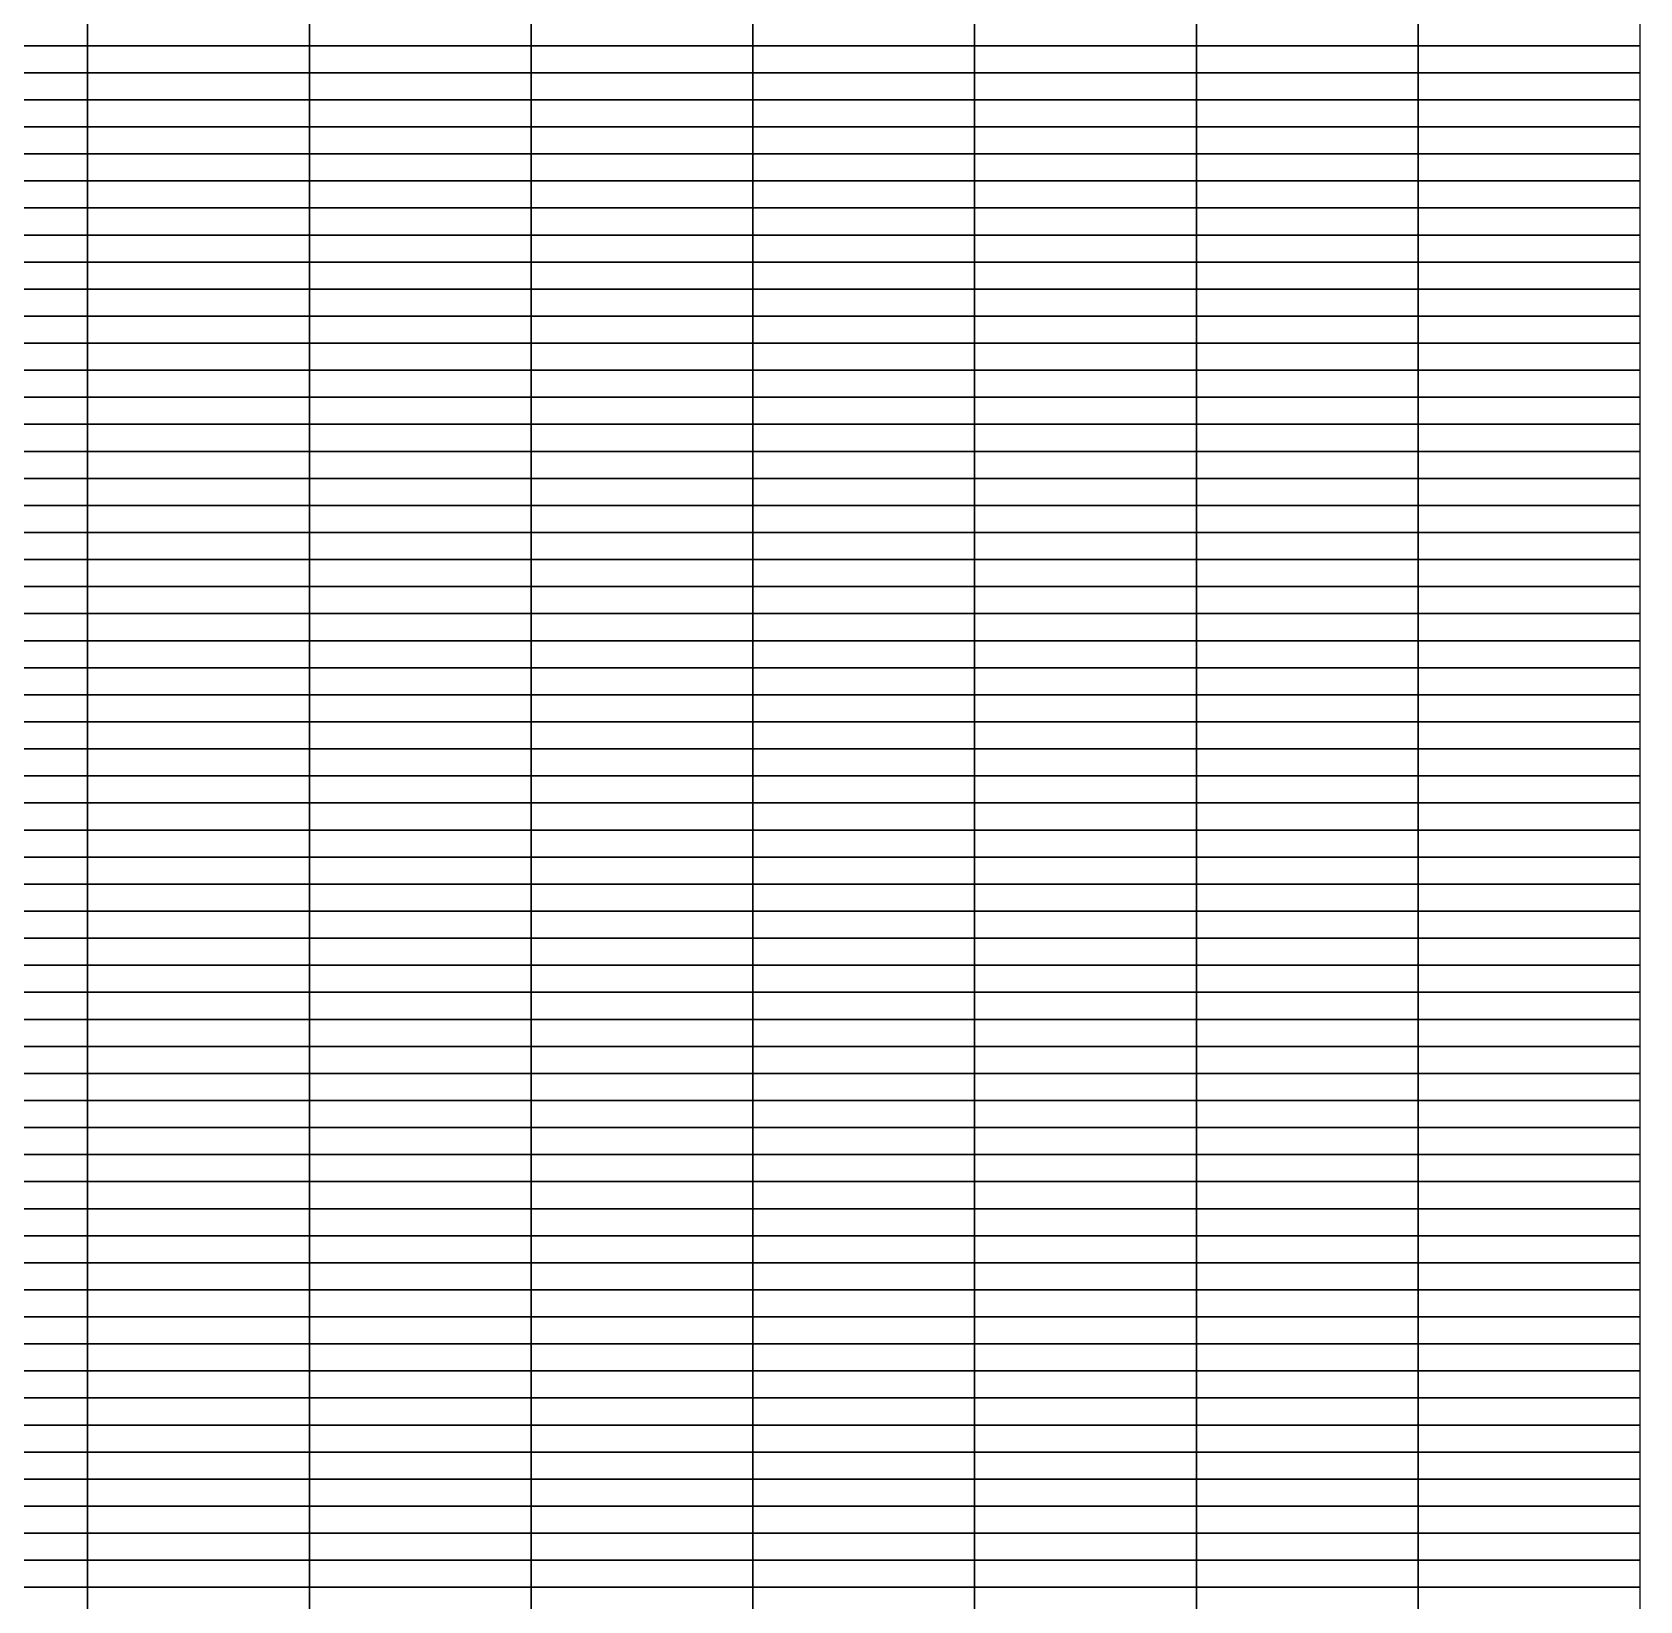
# Model space of a CAD drawing. Header units: metres. Extents: x 0 to 1189, y 5 to 4665.
# Drawn here: x 891.8 to 1189, y 2332.5 to 2622.5 of the extents above; entities that cross this region are included whole.
import ezdxf

# ---------------------------------------------------------------- set-up
doc = ezdxf.new("R2010")
doc.units = ezdxf.units.M

msp = doc.modelspace()

# ---------------------------------------------------------------- linework, layer by layer
for points in [[(902, 2620, 181.21), (861, 2620, 181.02), (861, 2625, 186.14), (902, 2625, 186.59)], [(943, 2620, 181.87), (902, 2620, 181.21), (902, 2625, 186.59), (943, 2625, 186.7)], [(984, 2620, 183.39), (943, 2620, 181.87), (943, 2625, 186.7), (984, 2625, 186.8)], [(1025, 2620, 185.96), (984, 2620, 183.39), (984, 2625, 186.8), (1025, 2625, 186.87)], [(1066, 2620, 186.86), (1025, 2620, 185.96), (1025, 2625, 186.87), (1066, 2625, 186.91)], [(1107, 2620, 186.94), (1066, 2620, 186.86), (1066, 2625, 186.91), (1107, 2625, 186.93)], [(1148, 2620, 186.96), (1107, 2620, 186.94), (1107, 2625, 186.93), (1148, 2625, 186.95)], [(1189, 2620, 186.97), (1148, 2620, 186.96), (1148, 2625, 186.95), (1189, 2625, 186.95)], [(902, 2615, 181.21), (861, 2615, 181.02), (861, 2620, 181.02), (902, 2620, 181.21)], [(943, 2615, 181.87), (902, 2615, 181.21), (902, 2620, 181.21), (943, 2620, 181.87)], [(984, 2615, 183.39), (943, 2615, 181.87), (943, 2620, 181.87), (984, 2620, 183.39)], [(1025, 2615, 185.96), (984, 2615, 183.39), (984, 2620, 183.39), (1025, 2620, 185.96)], [(1066, 2615, 186.86), (1025, 2615, 185.96), (1025, 2620, 185.96), (1066, 2620, 186.86)], [(1107, 2615, 186.94), (1066, 2615, 186.86), (1066, 2620, 186.86), (1107, 2620, 186.94)], [(1148, 2615, 186.96), (1107, 2615, 186.94), (1107, 2620, 186.94), (1148, 2620, 186.96)], [(1189, 2615, 186.97), (1148, 2615, 186.96), (1148, 2620, 186.96), (1189, 2620, 186.97)], [(902, 2610, 186.34), (861, 2610, 185.87), (861, 2615, 181.02), (902, 2615, 181.21)], [(943, 2610, 186.67), (902, 2610, 186.34), (902, 2615, 181.21), (943, 2615, 181.87)], [(984, 2610, 186.79), (943, 2610, 186.67), (943, 2615, 181.87), (984, 2615, 183.39)], [(1025, 2610, 186.87), (984, 2610, 186.79), (984, 2615, 183.39), (1025, 2615, 185.96)], [(1066, 2610, 186.91), (1025, 2610, 186.87), (1025, 2615, 185.96), (1066, 2615, 186.86)], [(1107, 2610, 186.93), (1066, 2610, 186.91), (1066, 2615, 186.86), (1107, 2615, 186.94)], [(1148, 2610, 186.95), (1107, 2610, 186.93), (1107, 2615, 186.94), (1148, 2615, 186.96)], [(1189, 2610, 186.96), (1148, 2610, 186.95), (1148, 2615, 186.96), (1189, 2615, 186.97)], [(902, 2605, 178.29), (861, 2605, 171.74), (861, 2610, 185.87), (902, 2610, 186.34)], [(943, 2605, 180.7), (902, 2605, 178.29), (902, 2610, 186.34), (943, 2610, 186.67)], [(984, 2605, 182.51), (943, 2605, 180.7), (943, 2610, 186.67), (984, 2610, 186.79)], [(1025, 2605, 184.81), (984, 2605, 182.51), (984, 2610, 186.79), (1025, 2610, 186.87)], [(1066, 2605, 185.59), (1025, 2605, 184.81), (1025, 2610, 186.87), (1066, 2610, 186.91)], [(1107, 2605, 185.96), (1066, 2605, 185.59), (1066, 2610, 186.91), (1107, 2610, 186.93)], [(1148, 2605, 186.2), (1107, 2605, 185.96), (1107, 2610, 186.93), (1148, 2610, 186.95)], [(1189, 2605, 186.33), (1148, 2605, 186.2), (1148, 2610, 186.95), (1189, 2610, 186.96)], [(902, 2600, 178.29), (861, 2600, 171.74), (861, 2605, 171.74), (902, 2605, 178.29)], [(943, 2600, 180.7), (902, 2600, 178.29), (902, 2605, 178.29), (943, 2605, 180.7)], [(984, 2600, 182.51), (943, 2600, 180.7), (943, 2605, 180.7), (984, 2605, 182.51)], [(1025, 2600, 184.81), (984, 2600, 182.51), (984, 2605, 182.51), (1025, 2605, 184.81)], [(1066, 2600, 185.59), (1025, 2600, 184.81), (1025, 2605, 184.81), (1066, 2605, 185.59)], [(1107, 2600, 185.96), (1066, 2600, 185.59), (1066, 2605, 185.59), (1107, 2605, 185.96)], [(1148, 2600, 186.2), (1107, 2600, 185.96), (1107, 2605, 185.96), (1148, 2605, 186.2)], [(1189, 2600, 186.33), (1148, 2600, 186.2), (1148, 2605, 186.2), (1189, 2605, 186.33)], [(902, 2595, 184.21), (861, 2595, 183.65), (861, 2600, 171.74), (902, 2600, 178.29)], [(943, 2595, 185.01), (902, 2595, 184.21), (902, 2600, 178.29), (943, 2600, 180.7)], [(984, 2595, 185.6), (943, 2595, 185.01), (943, 2600, 180.7), (984, 2600, 182.51)], [(1025, 2595, 186), (984, 2595, 185.6), (984, 2600, 182.51), (1025, 2600, 184.81)], [(1066, 2595, 186.28), (1025, 2595, 186), (1025, 2600, 184.81), (1066, 2600, 185.59)], [(1107, 2595, 186.47), (1066, 2595, 186.28), (1066, 2600, 185.59), (1107, 2600, 185.96)], [(1148, 2595, 186.59), (1107, 2595, 186.47), (1107, 2600, 185.96), (1148, 2600, 186.2)], [(1189, 2595, 186.66), (1148, 2595, 186.59), (1148, 2600, 186.2), (1189, 2600, 186.33)], [(902, 2590, 181.53), (861, 2590, 175.01), (861, 2595, 183.65), (902, 2595, 184.21)], [(943, 2590, 184.77), (902, 2590, 181.53), (902, 2595, 184.21), (943, 2595, 185.01)], [(984, 2590, 185.6), (943, 2590, 184.77), (943, 2595, 185.01), (984, 2595, 185.6)], [(1025, 2590, 186.03), (984, 2590, 185.6), (984, 2595, 185.6), (1025, 2595, 186)], [(1066, 2590, 186.29), (1025, 2590, 186.03), (1025, 2595, 186), (1066, 2595, 186.28)], [(1107, 2590, 186.48), (1066, 2590, 186.29), (1066, 2595, 186.28), (1107, 2595, 186.47)], [(1148, 2590, 186.6), (1107, 2590, 186.48), (1107, 2595, 186.47), (1148, 2595, 186.59)], [(1189, 2590, 186.67), (1148, 2590, 186.6), (1148, 2595, 186.59), (1189, 2595, 186.66)], [(902, 2585, 117.53), (861, 2585, 91.92), (861, 2590, 175.01), (902, 2590, 181.53)], [(943, 2585, 143.14), (902, 2585, 117.53), (902, 2590, 181.53), (943, 2590, 184.77)], [(984, 2585, 156.27), (943, 2585, 143.14), (943, 2590, 184.77), (984, 2590, 185.6)], [(1025, 2585, 166.47), (984, 2585, 156.27), (984, 2590, 185.6), (1025, 2590, 186.03)], [(1066, 2585, 171.55), (1025, 2585, 166.47), (1025, 2590, 186.03), (1066, 2590, 186.29)], [(1107, 2585, 175.29), (1066, 2585, 171.55), (1066, 2590, 186.29), (1107, 2590, 186.48)], [(1148, 2585, 179.16), (1107, 2585, 175.29), (1107, 2590, 186.48), (1148, 2590, 186.6)], [(1189, 2585, 185.1), (1148, 2585, 179.16), (1148, 2590, 186.6), (1189, 2590, 186.67)], [(902, 2580, 117.53), (861, 2580, 91.92), (861, 2585, 91.92), (902, 2585, 117.53)], [(943, 2580, 143.14), (902, 2580, 117.53), (902, 2585, 117.53), (943, 2585, 143.14)], [(984, 2580, 156.27), (943, 2580, 143.14), (943, 2585, 143.14), (984, 2585, 156.27)], [(1025, 2580, 166.47), (984, 2580, 156.27), (984, 2585, 156.27), (1025, 2585, 166.47)], [(1066, 2580, 171.55), (1025, 2580, 166.47), (1025, 2585, 166.47), (1066, 2585, 171.55)], [(1107, 2580, 175.29), (1066, 2580, 171.55), (1066, 2585, 171.55), (1107, 2585, 175.29)], [(1148, 2580, 179.16), (1107, 2580, 175.29), (1107, 2585, 175.29), (1148, 2585, 179.16)], [(1189, 2580, 185.1), (1148, 2580, 179.16), (1148, 2585, 179.16), (1189, 2585, 185.1)], [(902, 2575, 181.99), (861, 2575, 179.62), (861, 2580, 91.92), (902, 2580, 117.53)], [(943, 2575, 183.46), (902, 2575, 181.99), (902, 2580, 117.53), (943, 2580, 143.14)], [(984, 2575, 184.45), (943, 2575, 183.46), (943, 2580, 143.14), (984, 2580, 156.27)], [(1025, 2575, 185.21), (984, 2575, 184.45), (984, 2580, 156.27), (1025, 2580, 166.47)], [(1066, 2575, 185.68), (1025, 2575, 185.21), (1025, 2580, 166.47), (1066, 2580, 171.55)], [(1107, 2575, 186.03), (1066, 2575, 185.68), (1066, 2580, 171.55), (1107, 2580, 175.29)], [(1148, 2575, 186.27), (1107, 2575, 186.03), (1107, 2580, 175.29), (1148, 2580, 179.16)], [(1189, 2575, 186.38), (1148, 2575, 186.27), (1148, 2580, 179.16), (1189, 2580, 185.1)], [(902, 2570, 178.77), (861, 2570, 174.64), (861, 2575, 179.62), (902, 2575, 181.99)], [(943, 2570, 179.9), (902, 2570, 178.77), (902, 2575, 181.99), (943, 2575, 183.46)], [(984, 2570, 182.35), (943, 2570, 179.9), (943, 2575, 183.46), (984, 2575, 184.45)], [(1025, 2570, 184.29), (984, 2570, 182.35), (984, 2575, 184.45), (1025, 2575, 185.21)], [(1066, 2570, 184.27), (1025, 2570, 184.29), (1025, 2575, 185.21), (1066, 2575, 185.68)], [(1107, 2570, 185.42), (1066, 2570, 184.27), (1066, 2575, 185.68), (1107, 2575, 186.03)], [(1148, 2570, 186.35), (1107, 2570, 185.42), (1107, 2575, 186.03), (1148, 2575, 186.27)], [(1189, 2570, 186.74), (1148, 2570, 186.35), (1148, 2575, 186.27), (1189, 2575, 186.38)], [(902, 2565, 178.77), (861, 2565, 174.64), (861, 2570, 174.64), (902, 2570, 178.77)], [(943, 2565, 179.9), (902, 2565, 178.77), (902, 2570, 178.77), (943, 2570, 179.9)], [(984, 2565, 182.35), (943, 2565, 179.9), (943, 2570, 179.9), (984, 2570, 182.35)], [(1025, 2565, 184.29), (984, 2565, 182.35), (984, 2570, 182.35), (1025, 2570, 184.29)], [(1066, 2565, 184.27), (1025, 2565, 184.29), (1025, 2570, 184.29), (1066, 2570, 184.27)], [(1107, 2565, 185.42), (1066, 2565, 184.27), (1066, 2570, 184.27), (1107, 2570, 185.42)], [(1148, 2565, 186.35), (1107, 2565, 185.42), (1107, 2570, 185.42), (1148, 2570, 186.35)], [(1189, 2565, 186.74), (1148, 2565, 186.35), (1148, 2570, 186.35), (1189, 2570, 186.74)], [(902, 2560, 186.57), (861, 2560, 186.16), (861, 2565, 174.64), (902, 2565, 178.77)], [(943, 2560, 186.72), (902, 2560, 186.57), (902, 2565, 178.77), (943, 2565, 179.9)], [(984, 2560, 186.81), (943, 2560, 186.72), (943, 2565, 179.9), (984, 2565, 182.35)], [(1025, 2560, 186.86), (984, 2560, 186.81), (984, 2565, 182.35), (1025, 2565, 184.29)], [(1066, 2560, 186.9), (1025, 2560, 186.86), (1025, 2565, 184.29), (1066, 2565, 184.27)], [(1107, 2560, 186.93), (1066, 2560, 186.9), (1066, 2565, 184.27), (1107, 2565, 185.42)], [(1148, 2560, 186.94), (1107, 2560, 186.93), (1107, 2565, 185.42), (1148, 2565, 186.35)], [(1189, 2560, 186.95), (1148, 2560, 186.94), (1148, 2565, 186.35), (1189, 2565, 186.74)], [(902, 2555, 179.76), (861, 2555, 176.88), (861, 2560, 186.16), (902, 2560, 186.57)], [(943, 2555, 181.82), (902, 2555, 179.76), (902, 2560, 186.57), (943, 2560, 186.72)], [(984, 2555, 183.34), (943, 2555, 181.82), (943, 2560, 186.72), (984, 2560, 186.81)], [(1025, 2555, 184.39), (984, 2555, 183.34), (984, 2560, 186.81), (1025, 2560, 186.86)], [(1066, 2555, 185.12), (1025, 2555, 184.39), (1025, 2560, 186.86), (1066, 2560, 186.9)], [(1107, 2555, 185.62), (1066, 2555, 185.12), (1066, 2560, 186.9), (1107, 2560, 186.93)], [(1148, 2555, 185.94), (1107, 2555, 185.62), (1107, 2560, 186.93), (1148, 2560, 186.94)], [(1189, 2555, 186.1), (1148, 2555, 185.94), (1148, 2560, 186.94), (1189, 2560, 186.95)], [(902, 2550, 179.76), (861, 2550, 176.88), (861, 2555, 176.88), (902, 2555, 179.76)], [(943, 2550, 181.82), (902, 2550, 179.76), (902, 2555, 179.76), (943, 2555, 181.82)], [(984, 2550, 183.34), (943, 2550, 181.82), (943, 2555, 181.82), (984, 2555, 183.34)], [(1025, 2550, 184.39), (984, 2550, 183.34), (984, 2555, 183.34), (1025, 2555, 184.39)], [(1066, 2550, 185.12), (1025, 2550, 184.39), (1025, 2555, 184.39), (1066, 2555, 185.12)], [(1107, 2550, 185.62), (1066, 2550, 185.12), (1066, 2555, 185.12), (1107, 2555, 185.62)], [(1148, 2550, 185.94), (1107, 2550, 185.62), (1107, 2555, 185.62), (1148, 2555, 185.94)], [(1189, 2550, 186.1), (1148, 2550, 185.94), (1148, 2555, 185.94), (1189, 2555, 186.1)], [(902, 2545, 180.28), (861, 2545, 176.7), (861, 2550, 176.88), (902, 2550, 179.76)], [(943, 2545, 182.95), (902, 2545, 180.28), (902, 2550, 179.76), (943, 2550, 181.82)], [(984, 2545, 184.36), (943, 2545, 182.95), (943, 2550, 181.82), (984, 2550, 183.34)], [(1025, 2545, 184.76), (984, 2545, 184.36), (984, 2550, 183.34), (1025, 2550, 184.39)], [(1066, 2545, 184.39), (1025, 2545, 184.76), (1025, 2550, 184.39), (1066, 2550, 185.12)], [(1107, 2545, 185.46), (1066, 2545, 184.39), (1066, 2550, 185.12), (1107, 2550, 185.62)], [(1148, 2545, 186.26), (1107, 2545, 185.46), (1107, 2550, 185.62), (1148, 2550, 185.94)], [(1189, 2545, 186.53), (1148, 2545, 186.26), (1148, 2550, 185.94), (1189, 2550, 186.1)], [(902, 2540, 149.89), (861, 2540, 121.17), (861, 2545, 176.7), (902, 2545, 180.28)], [(943, 2540, 157.28), (902, 2540, 149.89), (902, 2545, 180.28), (943, 2545, 182.95)], [(984, 2540, 167.71), (943, 2540, 157.28), (943, 2545, 182.95), (984, 2545, 184.36)], [(1025, 2540, 175.45), (984, 2540, 167.71), (984, 2545, 184.36), (1025, 2545, 184.76)], [(1066, 2540, 181.63), (1025, 2540, 175.45), (1025, 2545, 184.76), (1066, 2545, 184.39)], [(1107, 2540, 183.45), (1066, 2540, 181.63), (1066, 2545, 184.39), (1107, 2545, 185.46)], [(1148, 2540, 185.22), (1107, 2540, 183.45), (1107, 2545, 185.46), (1148, 2545, 186.26)], [(1189, 2540, 185.62), (1148, 2540, 185.22), (1148, 2545, 186.26), (1189, 2545, 186.53)], [(902, 2535, 186.56), (861, 2535, 186.39), (861, 2540, 121.17), (902, 2540, 149.89)], [(943, 2535, 186.71), (902, 2535, 186.56), (902, 2540, 149.89), (943, 2540, 157.28)], [(984, 2535, 186.78), (943, 2535, 186.71), (943, 2540, 157.28), (984, 2540, 167.71)], [(1025, 2535, 186.84), (984, 2535, 186.78), (984, 2540, 167.71), (1025, 2540, 175.45)], [(1066, 2535, 186.88), (1025, 2535, 186.84), (1025, 2540, 175.45), (1066, 2540, 181.63)], [(1107, 2535, 186.9), (1066, 2535, 186.88), (1066, 2540, 181.63), (1107, 2540, 183.45)], [(1148, 2535, 186.95), (1107, 2535, 186.9), (1107, 2540, 183.45), (1148, 2540, 185.22)], [(1189, 2535, 186.97), (1148, 2535, 186.95), (1148, 2540, 185.22), (1189, 2540, 185.62)], [(902, 2530, 186.56), (861, 2530, 186.39), (861, 2535, 186.39), (902, 2535, 186.56)], [(943, 2530, 186.71), (902, 2530, 186.56), (902, 2535, 186.56), (943, 2535, 186.71)], [(984, 2530, 186.78), (943, 2530, 186.71), (943, 2535, 186.71), (984, 2535, 186.78)], [(1025, 2530, 186.84), (984, 2530, 186.78), (984, 2535, 186.78), (1025, 2535, 186.84)], [(1066, 2530, 186.88), (1025, 2530, 186.84), (1025, 2535, 186.84), (1066, 2535, 186.88)], [(1107, 2530, 186.9), (1066, 2530, 186.88), (1066, 2535, 186.88), (1107, 2535, 186.9)], [(1148, 2530, 186.95), (1107, 2530, 186.9), (1107, 2535, 186.9), (1148, 2535, 186.95)], [(1189, 2530, 186.97), (1148, 2530, 186.95), (1148, 2535, 186.95), (1189, 2535, 186.97)], [(902, 2525, 181.59), (861, 2525, 184.27), (861, 2530, 186.39), (902, 2530, 186.56)], [(943, 2525, 179.1), (902, 2525, 181.59), (902, 2530, 186.56), (943, 2530, 186.71)], [(984, 2525, 183.78), (943, 2525, 179.1), (943, 2530, 186.71), (984, 2530, 186.78)], [(1025, 2525, 186.29), (984, 2525, 183.78), (984, 2530, 186.78), (1025, 2530, 186.84)], [(1066, 2525, 186.96), (1025, 2525, 186.29), (1025, 2530, 186.84), (1066, 2530, 186.88)], [(1107, 2525, 186.98), (1066, 2525, 186.96), (1066, 2530, 186.88), (1107, 2530, 186.9)], [(1148, 2525, 186.99), (1107, 2525, 186.98), (1107, 2530, 186.9), (1148, 2530, 186.95)], [(1189, 2525, 187), (1148, 2525, 186.99), (1148, 2530, 186.95), (1189, 2530, 186.97)], [(902, 2520, 186.58), (861, 2520, 186.16), (861, 2525, 184.27), (902, 2525, 181.59)], [(943, 2520, 186.81), (902, 2520, 186.58), (902, 2525, 181.59), (943, 2525, 179.1)], [(984, 2520, 186.87), (943, 2520, 186.81), (943, 2525, 179.1), (984, 2525, 183.78)], [(1025, 2520, 186.91), (984, 2520, 186.87), (984, 2525, 183.78), (1025, 2525, 186.29)], [(1066, 2520, 186.94), (1025, 2520, 186.91), (1025, 2525, 186.29), (1066, 2525, 186.96)], [(1107, 2520, 186.96), (1066, 2520, 186.94), (1066, 2525, 186.96), (1107, 2525, 186.98)], [(1148, 2520, 186.96), (1107, 2520, 186.96), (1107, 2525, 186.98), (1148, 2525, 186.99)], [(1189, 2520, 186.97), (1148, 2520, 186.96), (1148, 2525, 186.99), (1189, 2525, 187)], [(902, 2515, 186.58), (861, 2515, 186.16), (861, 2520, 186.16), (902, 2520, 186.58)], [(943, 2515, 186.81), (902, 2515, 186.58), (902, 2520, 186.58), (943, 2520, 186.81)], [(984, 2515, 186.87), (943, 2515, 186.81), (943, 2520, 186.81), (984, 2520, 186.87)], [(1025, 2515, 186.91), (984, 2515, 186.87), (984, 2520, 186.87), (1025, 2520, 186.91)], [(1066, 2515, 186.94), (1025, 2515, 186.91), (1025, 2520, 186.91), (1066, 2520, 186.94)], [(1107, 2515, 186.96), (1066, 2515, 186.94), (1066, 2520, 186.94), (1107, 2520, 186.96)], [(1148, 2515, 186.96), (1107, 2515, 186.96), (1107, 2520, 186.96), (1148, 2520, 186.96)], [(1189, 2515, 186.97), (1148, 2515, 186.96), (1148, 2520, 186.96), (1189, 2520, 186.97)], [(902, 2510, 178.22), (861, 2510, 172.16), (861, 2515, 186.16), (902, 2515, 186.58)], [(943, 2510, 180.49), (902, 2510, 178.22), (902, 2515, 186.58), (943, 2515, 186.81)], [(984, 2510, 183.45), (943, 2510, 180.49), (943, 2515, 186.81), (984, 2515, 186.87)], [(1025, 2510, 185.47), (984, 2510, 183.45), (984, 2515, 186.87), (1025, 2515, 186.91)], [(1066, 2510, 186.18), (1025, 2510, 185.47), (1025, 2515, 186.91), (1066, 2515, 186.94)], [(1107, 2510, 186.39), (1066, 2510, 186.18), (1066, 2515, 186.94), (1107, 2515, 186.96)], [(1148, 2510, 186.54), (1107, 2510, 186.39), (1107, 2515, 186.96), (1148, 2515, 186.96)], [(1189, 2510, 186.61), (1148, 2510, 186.54), (1148, 2515, 186.96), (1189, 2515, 186.97)], [(902, 2505, 183.35), (861, 2505, 181.42), (861, 2510, 172.16), (902, 2510, 178.22)], [(943, 2505, 184.35), (902, 2505, 183.35), (902, 2510, 178.22), (943, 2510, 180.49)], [(984, 2505, 185.15), (943, 2505, 184.35), (943, 2510, 180.49), (984, 2510, 183.45)], [(1025, 2505, 185.68), (984, 2505, 185.15), (984, 2510, 183.45), (1025, 2510, 185.47)], [(1066, 2505, 186.05), (1025, 2505, 185.68), (1025, 2510, 185.47), (1066, 2510, 186.18)], [(1107, 2505, 186.3), (1066, 2505, 186.05), (1066, 2510, 186.18), (1107, 2510, 186.39)], [(1148, 2505, 186.46), (1107, 2505, 186.3), (1107, 2510, 186.39), (1148, 2510, 186.54)], [(1189, 2505, 186.55), (1148, 2505, 186.46), (1148, 2510, 186.54), (1189, 2510, 186.61)], [(902, 2500, 183.35), (861, 2500, 181.42), (861, 2505, 181.42), (902, 2505, 183.35)], [(943, 2500, 184.35), (902, 2500, 183.35), (902, 2505, 183.35), (943, 2505, 184.35)], [(984, 2500, 185.15), (943, 2500, 184.35), (943, 2505, 184.35), (984, 2505, 185.15)], [(1025, 2500, 185.68), (984, 2500, 185.15), (984, 2505, 185.15), (1025, 2505, 185.68)], [(1066, 2500, 186.05), (1025, 2500, 185.68), (1025, 2505, 185.68), (1066, 2505, 186.05)], [(1107, 2500, 186.3), (1066, 2500, 186.05), (1066, 2505, 186.05), (1107, 2505, 186.3)], [(1148, 2500, 186.46), (1107, 2500, 186.3), (1107, 2505, 186.3), (1148, 2505, 186.46)], [(1189, 2500, 186.55), (1148, 2500, 186.46), (1148, 2505, 186.46), (1189, 2505, 186.55)], [(902, 2495, 179.22), (861, 2495, 175.67), (861, 2500, 181.42), (902, 2500, 183.35)], [(943, 2495, 181.43), (902, 2495, 179.22), (902, 2500, 183.35), (943, 2500, 184.35)], [(984, 2495, 183.07), (943, 2495, 181.43), (943, 2500, 184.35), (984, 2500, 185.15)], [(1025, 2495, 184.2), (984, 2495, 183.07), (984, 2500, 185.15), (1025, 2500, 185.68)], [(1066, 2495, 184.98), (1025, 2495, 184.2), (1025, 2500, 185.68), (1066, 2500, 186.05)], [(1107, 2495, 185.51), (1066, 2495, 184.98), (1066, 2500, 186.05), (1107, 2500, 186.3)], [(1148, 2495, 185.87), (1107, 2495, 185.51), (1107, 2500, 186.3), (1148, 2500, 186.46)], [(1189, 2495, 186.04), (1148, 2495, 185.87), (1148, 2500, 186.46), (1189, 2500, 186.55)], [(902, 2490, 179.22), (861, 2490, 175.67), (861, 2495, 175.67), (902, 2495, 179.22)], [(943, 2490, 181.43), (902, 2490, 179.22), (902, 2495, 179.22), (943, 2495, 181.43)], [(984, 2490, 183.07), (943, 2490, 181.43), (943, 2495, 181.43), (984, 2495, 183.07)], [(1025, 2490, 184.2), (984, 2490, 183.07), (984, 2495, 183.07), (1025, 2495, 184.2)], [(1066, 2490, 184.98), (1025, 2490, 184.2), (1025, 2495, 184.2), (1066, 2495, 184.98)], [(1107, 2490, 185.51), (1066, 2490, 184.98), (1066, 2495, 184.98), (1107, 2495, 185.51)], [(1148, 2490, 185.87), (1107, 2490, 185.51), (1107, 2495, 185.51), (1148, 2495, 185.87)], [(1189, 2490, 186.04), (1148, 2490, 185.87), (1148, 2495, 185.87), (1189, 2495, 186.04)], [(902, 2485, 118.77), (861, 2485, 93.59), (861, 2490, 175.67), (902, 2490, 179.22)], [(943, 2485, 142.52), (902, 2485, 118.77), (902, 2490, 179.22), (943, 2490, 181.43)], [(984, 2485, 157.23), (943, 2485, 142.52), (943, 2490, 181.43), (984, 2490, 183.07)], [(1025, 2485, 166.75), (984, 2485, 157.23), (984, 2490, 183.07), (1025, 2490, 184.2)], [(1066, 2485, 172.05), (1025, 2485, 166.75), (1025, 2490, 184.2), (1066, 2490, 184.98)], [(1107, 2485, 175.44), (1066, 2485, 172.05), (1066, 2490, 184.98), (1107, 2490, 185.51)], [(1148, 2485, 179.09), (1107, 2485, 175.44), (1107, 2490, 185.51), (1148, 2490, 185.87)], [(1189, 2485, 185.17), (1148, 2485, 179.09), (1148, 2490, 185.87), (1189, 2490, 186.04)], [(902, 2480, 118.77), (861, 2480, 93.59), (861, 2485, 93.59), (902, 2485, 118.77)], [(943, 2480, 142.52), (902, 2480, 118.77), (902, 2485, 118.77), (943, 2485, 142.52)], [(984, 2480, 157.23), (943, 2480, 142.52), (943, 2485, 142.52), (984, 2485, 157.23)], [(1025, 2480, 166.75), (984, 2480, 157.23), (984, 2485, 157.23), (1025, 2485, 166.75)], [(1066, 2480, 172.05), (1025, 2480, 166.75), (1025, 2485, 166.75), (1066, 2485, 172.05)], [(1107, 2480, 175.44), (1066, 2480, 172.05), (1066, 2485, 172.05), (1107, 2485, 175.44)], [(1148, 2480, 179.09), (1107, 2480, 175.44), (1107, 2485, 175.44), (1148, 2485, 179.09)], [(1189, 2480, 185.17), (1148, 2480, 179.09), (1148, 2485, 179.09), (1189, 2485, 185.17)], [(902, 2475, 184.25), (861, 2475, 183.88), (861, 2480, 93.59), (902, 2480, 118.77)], [(943, 2475, 184.25), (902, 2475, 184.25), (902, 2480, 118.77), (943, 2480, 142.52)], [(984, 2475, 184.79), (943, 2475, 184.25), (943, 2480, 142.52), (984, 2480, 157.23)], [(1025, 2475, 185.7), (984, 2475, 184.79), (984, 2480, 157.23), (1025, 2480, 166.75)], [(1066, 2475, 185.8), (1025, 2475, 185.7), (1025, 2480, 166.75), (1066, 2480, 172.05)], [(1107, 2475, 186.07), (1066, 2475, 185.8), (1066, 2480, 172.05), (1107, 2480, 175.44)], [(1148, 2475, 186.23), (1107, 2475, 186.07), (1107, 2480, 175.44), (1148, 2480, 179.09)], [(1189, 2475, 186.47), (1148, 2475, 186.23), (1148, 2480, 179.09), (1189, 2480, 185.17)], [(902, 2470, 182.25), (861, 2470, 178.11), (861, 2475, 183.88), (902, 2475, 184.25)], [(943, 2470, 181.94), (902, 2470, 182.25), (902, 2475, 184.25), (943, 2475, 184.25)], [(984, 2470, 183.79), (943, 2470, 181.94), (943, 2475, 184.25), (984, 2475, 184.79)], [(1025, 2470, 186.05), (984, 2470, 183.79), (984, 2475, 184.79), (1025, 2475, 185.7)], [(1066, 2470, 186.48), (1025, 2470, 186.05), (1025, 2475, 185.7), (1066, 2475, 185.8)], [(1107, 2470, 186.62), (1066, 2470, 186.48), (1066, 2475, 185.8), (1107, 2475, 186.07)], [(1148, 2470, 186.71), (1107, 2470, 186.62), (1107, 2475, 186.07), (1148, 2475, 186.23)], [(1189, 2470, 186.75), (1148, 2470, 186.71), (1148, 2475, 186.23), (1189, 2475, 186.47)], [(902, 2465, 182.25), (861, 2465, 178.11), (861, 2470, 178.11), (902, 2470, 182.25)], [(943, 2465, 181.94), (902, 2465, 182.25), (902, 2470, 182.25), (943, 2470, 181.94)], [(984, 2465, 183.79), (943, 2465, 181.94), (943, 2470, 181.94), (984, 2470, 183.79)], [(1025, 2465, 186.05), (984, 2465, 183.79), (984, 2470, 183.79), (1025, 2470, 186.05)], [(1066, 2465, 186.48), (1025, 2465, 186.05), (1025, 2470, 186.05), (1066, 2470, 186.48)], [(1107, 2465, 186.62), (1066, 2465, 186.48), (1066, 2470, 186.48), (1107, 2470, 186.62)], [(1148, 2465, 186.71), (1107, 2465, 186.62), (1107, 2470, 186.62), (1148, 2470, 186.71)], [(1189, 2465, 186.75), (1148, 2465, 186.71), (1148, 2470, 186.71), (1189, 2470, 186.75)], [(902, 2460, 185.11), (861, 2460, 184.31), (861, 2465, 178.11), (902, 2465, 182.25)], [(943, 2460, 185.49), (902, 2460, 185.11), (902, 2465, 182.25), (943, 2465, 181.94)], [(984, 2460, 185.98), (943, 2460, 185.49), (943, 2465, 181.94), (984, 2465, 183.79)], [(1025, 2460, 186.33), (984, 2460, 185.98), (984, 2465, 183.79), (1025, 2465, 186.05)], [(1066, 2460, 186.52), (1025, 2460, 186.33), (1025, 2465, 186.05), (1066, 2465, 186.48)], [(1107, 2460, 186.64), (1066, 2460, 186.52), (1066, 2465, 186.48), (1107, 2465, 186.62)], [(1148, 2460, 186.73), (1107, 2460, 186.64), (1107, 2465, 186.62), (1148, 2465, 186.71)], [(1189, 2460, 186.77), (1148, 2460, 186.73), (1148, 2465, 186.71), (1189, 2465, 186.75)], [(902, 2455, 179.49), (861, 2455, 176.34), (861, 2460, 184.31), (902, 2460, 185.11)], [(943, 2455, 181.62), (902, 2455, 179.49), (902, 2460, 185.11), (943, 2460, 185.49)], [(984, 2455, 183.2), (943, 2455, 181.62), (943, 2460, 185.49), (984, 2460, 185.98)], [(1025, 2455, 184.27), (984, 2455, 183.2), (984, 2460, 185.98), (1025, 2460, 186.33)], [(1066, 2455, 185.04), (1025, 2455, 184.27), (1025, 2460, 186.33), (1066, 2460, 186.52)], [(1107, 2455, 185.55), (1066, 2455, 185.04), (1066, 2460, 186.52), (1107, 2460, 186.64)], [(1148, 2455, 185.89), (1107, 2455, 185.55), (1107, 2460, 186.64), (1148, 2460, 186.73)], [(1189, 2455, 186.06), (1148, 2455, 185.89), (1148, 2460, 186.73), (1189, 2460, 186.77)], [(902, 2450, 179.49), (861, 2450, 176.34), (861, 2455, 176.34), (902, 2455, 179.49)], [(943, 2450, 181.62), (902, 2450, 179.49), (902, 2455, 179.49), (943, 2455, 181.62)], [(984, 2450, 183.2), (943, 2450, 181.62), (943, 2455, 181.62), (984, 2455, 183.2)], [(1025, 2450, 184.27), (984, 2450, 183.2), (984, 2455, 183.2), (1025, 2455, 184.27)], [(1066, 2450, 185.04), (1025, 2450, 184.27), (1025, 2455, 184.27), (1066, 2455, 185.04)], [(1107, 2450, 185.55), (1066, 2450, 185.04), (1066, 2455, 185.04), (1107, 2455, 185.55)], [(1148, 2450, 185.89), (1107, 2450, 185.55), (1107, 2455, 185.55), (1148, 2455, 185.89)], [(1189, 2450, 186.06), (1148, 2450, 185.89), (1148, 2455, 185.89), (1189, 2455, 186.06)], [(902, 2445, 175.77), (861, 2445, 171.98), (861, 2450, 176.34), (902, 2450, 179.49)], [(943, 2445, 179.11), (902, 2445, 175.77), (902, 2450, 179.49), (943, 2450, 181.62)], [(984, 2445, 181.4), (943, 2445, 179.11), (943, 2450, 181.62), (984, 2450, 183.2)], [(1025, 2445, 182.99), (984, 2445, 181.4), (984, 2450, 183.2), (1025, 2450, 184.27)], [(1066, 2445, 184.13), (1025, 2445, 182.99), (1025, 2450, 184.27), (1066, 2450, 185.04)], [(1107, 2445, 184.87), (1066, 2445, 184.13), (1066, 2450, 185.04), (1107, 2450, 185.55)], [(1148, 2445, 185.37), (1107, 2445, 184.87), (1107, 2450, 185.55), (1148, 2450, 185.89)], [(1189, 2445, 185.63), (1148, 2445, 185.37), (1148, 2450, 185.89), (1189, 2450, 186.06)], [(902, 2440, 175.77), (861, 2440, 171.98), (861, 2445, 171.98), (902, 2445, 175.77)], [(943, 2440, 179.11), (902, 2440, 175.77), (902, 2445, 175.77), (943, 2445, 179.11)], [(984, 2440, 181.4), (943, 2440, 179.11), (943, 2445, 179.11), (984, 2445, 181.4)], [(1025, 2440, 182.99), (984, 2440, 181.4), (984, 2445, 181.4), (1025, 2445, 182.99)], [(1066, 2440, 184.13), (1025, 2440, 182.99), (1025, 2445, 182.99), (1066, 2445, 184.13)], [(1107, 2440, 184.87), (1066, 2440, 184.13), (1066, 2445, 184.13), (1107, 2445, 184.87)], [(1148, 2440, 185.37), (1107, 2440, 184.87), (1107, 2445, 184.87), (1148, 2445, 185.37)], [(1189, 2440, 185.63), (1148, 2440, 185.37), (1148, 2445, 185.37), (1189, 2445, 185.63)], [(902, 2435, 168.64), (861, 2435, 167.42), (861, 2440, 171.98), (902, 2440, 175.77)], [(943, 2435, 175.43), (902, 2435, 168.64), (902, 2440, 175.77), (943, 2440, 179.11)], [(984, 2435, 178.42), (943, 2435, 175.43), (943, 2440, 179.11), (984, 2440, 181.4)], [(1025, 2435, 181.17), (984, 2435, 178.42), (984, 2440, 181.4), (1025, 2440, 182.99)], [(1066, 2435, 182.82), (1025, 2435, 181.17), (1025, 2440, 182.99), (1066, 2440, 184.13)], [(1107, 2435, 183.98), (1066, 2435, 182.82), (1066, 2440, 184.13), (1107, 2440, 184.87)], [(1148, 2435, 184.67), (1107, 2435, 183.98), (1107, 2440, 184.87), (1148, 2440, 185.37)], [(1189, 2435, 185.03), (1148, 2435, 184.67), (1148, 2440, 185.37), (1189, 2440, 185.63)], [(902, 2430, 168.64), (861, 2430, 167.42), (861, 2435, 167.42), (902, 2435, 168.64)], [(943, 2430, 175.43), (902, 2430, 168.64), (902, 2435, 168.64), (943, 2435, 175.43)], [(984, 2430, 178.42), (943, 2430, 175.43), (943, 2435, 175.43), (984, 2435, 178.42)], [(1025, 2430, 181.17), (984, 2430, 178.42), (984, 2435, 178.42), (1025, 2435, 181.17)], [(1066, 2430, 182.82), (1025, 2430, 181.17), (1025, 2435, 181.17), (1066, 2435, 182.82)], [(1107, 2430, 183.98), (1066, 2430, 182.82), (1066, 2435, 182.82), (1107, 2435, 183.98)], [(1148, 2430, 184.67), (1107, 2430, 183.98), (1107, 2435, 183.98), (1148, 2435, 184.67)], [(1189, 2430, 185.03), (1148, 2430, 184.67), (1148, 2435, 184.67), (1189, 2435, 185.03)], [(902, 2425, 149.62), (861, 2425, 116.92), (861, 2430, 167.42), (902, 2430, 168.64)], [(943, 2425, 157.81), (902, 2425, 149.62), (902, 2430, 168.64), (943, 2430, 175.43)], [(984, 2425, 167.8), (943, 2425, 157.81), (943, 2430, 175.43), (984, 2430, 178.42)], [(1025, 2425, 174.94), (984, 2425, 167.8), (984, 2430, 178.42), (1025, 2430, 181.17)], [(1066, 2425, 181.26), (1025, 2425, 174.94), (1025, 2430, 181.17), (1066, 2430, 182.82)], [(1107, 2425, 183.08), (1066, 2425, 181.26), (1066, 2430, 182.82), (1107, 2430, 183.98)], [(1148, 2425, 184.71), (1107, 2425, 183.08), (1107, 2430, 183.98), (1148, 2430, 184.67)], [(1189, 2425, 185.12), (1148, 2425, 184.71), (1148, 2430, 184.67), (1189, 2430, 185.03)], [(902, 2420, 149.62), (861, 2420, 116.92), (861, 2425, 116.92), (902, 2425, 149.62)], [(943, 2420, 157.81), (902, 2420, 149.62), (902, 2425, 149.62), (943, 2425, 157.81)], [(984, 2420, 167.8), (943, 2420, 157.81), (943, 2425, 157.81), (984, 2425, 167.8)], [(1025, 2420, 174.94), (984, 2420, 167.8), (984, 2425, 167.8), (1025, 2425, 174.94)], [(1066, 2420, 181.26), (1025, 2420, 174.94), (1025, 2425, 174.94), (1066, 2425, 181.26)], [(1107, 2420, 183.08), (1066, 2420, 181.26), (1066, 2425, 181.26), (1107, 2425, 183.08)], [(1148, 2420, 184.71), (1107, 2420, 183.08), (1107, 2425, 183.08), (1148, 2425, 184.71)], [(1189, 2420, 185.12), (1148, 2420, 184.71), (1148, 2425, 184.71), (1189, 2425, 185.12)], [(902, 2415, 181.05), (861, 2415, 181.16), (861, 2420, 116.92), (902, 2420, 149.62)], [(943, 2415, 180.49), (902, 2415, 181.05), (902, 2420, 149.62), (943, 2420, 157.81)], [(984, 2415, 183.72), (943, 2415, 180.49), (943, 2420, 157.81), (984, 2420, 167.8)], [(1025, 2415, 186.05), (984, 2415, 183.72), (984, 2420, 167.8), (1025, 2420, 174.94)], [(1066, 2415, 186.85), (1025, 2415, 186.05), (1025, 2420, 174.94), (1066, 2420, 181.26)], [(1107, 2415, 186.92), (1066, 2415, 186.85), (1066, 2420, 181.26), (1107, 2420, 183.08)], [(1148, 2415, 186.95), (1107, 2415, 186.92), (1107, 2420, 183.08), (1148, 2420, 184.71)], [(1189, 2415, 186.95), (1148, 2415, 186.95), (1148, 2420, 184.71), (1189, 2420, 185.12)], [(902, 2410, 181.05), (861, 2410, 181.16), (861, 2415, 181.16), (902, 2415, 181.05)], [(943, 2410, 180.49), (902, 2410, 181.05), (902, 2415, 181.05), (943, 2415, 180.49)], [(984, 2410, 183.72), (943, 2410, 180.49), (943, 2415, 180.49), (984, 2415, 183.72)], [(1025, 2410, 186.05), (984, 2410, 183.72), (984, 2415, 183.72), (1025, 2415, 186.05)], [(1066, 2410, 186.85), (1025, 2410, 186.05), (1025, 2415, 186.05), (1066, 2415, 186.85)], [(1107, 2410, 186.92), (1066, 2410, 186.85), (1066, 2415, 186.85), (1107, 2415, 186.92)], [(1148, 2410, 186.95), (1107, 2410, 186.92), (1107, 2415, 186.92), (1148, 2415, 186.95)], [(1189, 2410, 186.95), (1148, 2410, 186.95), (1148, 2415, 186.95), (1189, 2415, 186.95)], [(902, 2405, 185.55), (861, 2405, 184.96), (861, 2410, 181.16), (902, 2410, 181.05)], [(943, 2405, 186.01), (902, 2405, 185.55), (902, 2410, 181.05), (943, 2410, 180.49)], [(984, 2405, 186.32), (943, 2405, 186.01), (943, 2410, 180.49), (984, 2410, 183.72)], [(1025, 2405, 186.52), (984, 2405, 186.32), (984, 2410, 183.72), (1025, 2410, 186.05)], [(1066, 2405, 186.66), (1025, 2405, 186.52), (1025, 2410, 186.05), (1066, 2410, 186.85)], [(1107, 2405, 186.75), (1066, 2405, 186.66), (1066, 2410, 186.85), (1107, 2410, 186.92)], [(1148, 2405, 186.81), (1107, 2405, 186.75), (1107, 2410, 186.92), (1148, 2410, 186.95)], [(1189, 2405, 186.84), (1148, 2405, 186.81), (1148, 2410, 186.95), (1189, 2410, 186.95)], [(902, 2400, 185.55), (861, 2400, 184.96), (861, 2405, 184.96), (902, 2405, 185.55)], [(943, 2400, 186.01), (902, 2400, 185.55), (902, 2405, 185.55), (943, 2405, 186.01)], [(984, 2400, 186.32), (943, 2400, 186.01), (943, 2405, 186.01), (984, 2405, 186.32)], [(1025, 2400, 186.52), (984, 2400, 186.32), (984, 2405, 186.32), (1025, 2405, 186.52)], [(1066, 2400, 186.66), (1025, 2400, 186.52), (1025, 2405, 186.52), (1066, 2405, 186.66)], [(1107, 2400, 186.75), (1066, 2400, 186.66), (1066, 2405, 186.66), (1107, 2405, 186.75)], [(1148, 2400, 186.81), (1107, 2400, 186.75), (1107, 2405, 186.75), (1148, 2405, 186.81)], [(1189, 2400, 186.84), (1148, 2400, 186.81), (1148, 2405, 186.81), (1189, 2405, 186.84)], [(902, 2395, 177.65), (861, 2395, 172.09), (861, 2400, 184.96), (902, 2400, 185.55)], [(943, 2395, 180.45), (902, 2395, 177.65), (902, 2400, 185.55), (943, 2400, 186.01)], [(984, 2395, 182.97), (943, 2395, 180.45), (943, 2400, 186.01), (984, 2400, 186.32)], [(1025, 2395, 184.78), (984, 2395, 182.97), (984, 2400, 186.32), (1025, 2400, 186.52)], [(1066, 2395, 185.59), (1025, 2395, 184.78), (1025, 2400, 186.52), (1066, 2400, 186.66)], [(1107, 2395, 185.96), (1066, 2395, 185.59), (1066, 2400, 186.66), (1107, 2400, 186.75)], [(1148, 2395, 186.2), (1107, 2395, 185.96), (1107, 2400, 186.75), (1148, 2400, 186.81)], [(1189, 2395, 186.33), (1148, 2395, 186.2), (1148, 2400, 186.81), (1189, 2400, 186.84)], [(902, 2390, 177.65), (861, 2390, 172.09), (861, 2395, 172.09), (902, 2395, 177.65)], [(943, 2390, 180.45), (902, 2390, 177.65), (902, 2395, 177.65), (943, 2395, 180.45)], [(984, 2390, 182.97), (943, 2390, 180.45), (943, 2395, 180.45), (984, 2395, 182.97)], [(1025, 2390, 184.78), (984, 2390, 182.97), (984, 2395, 182.97), (1025, 2395, 184.78)], [(1066, 2390, 185.59), (1025, 2390, 184.78), (1025, 2395, 184.78), (1066, 2395, 185.59)], [(1107, 2390, 185.96), (1066, 2390, 185.59), (1066, 2395, 185.59), (1107, 2395, 185.96)], [(1148, 2390, 186.2), (1107, 2390, 185.96), (1107, 2395, 185.96), (1148, 2395, 186.2)], [(1189, 2390, 186.33), (1148, 2390, 186.2), (1148, 2395, 186.2), (1189, 2395, 186.33)], [(902, 2385, 185.08), (861, 2385, 183.99), (861, 2390, 172.09), (902, 2390, 177.65)], [(943, 2385, 185.66), (902, 2385, 185.08), (902, 2390, 177.65), (943, 2390, 180.45)], [(984, 2385, 186.09), (943, 2385, 185.66), (943, 2390, 180.45), (984, 2390, 182.97)], [(1025, 2385, 186.39), (984, 2385, 186.09), (984, 2390, 182.97), (1025, 2390, 184.78)], [(1066, 2385, 186.54), (1025, 2385, 186.39), (1025, 2390, 184.78), (1066, 2390, 185.59)], [(1107, 2385, 186.66), (1066, 2385, 186.54), (1066, 2390, 185.59), (1107, 2390, 185.96)], [(1148, 2385, 186.74), (1107, 2385, 186.66), (1107, 2390, 185.96), (1148, 2390, 186.2)], [(1189, 2385, 186.78), (1148, 2385, 186.74), (1148, 2390, 186.2), (1189, 2390, 186.33)], [(902, 2380, 185.08), (861, 2380, 183.99), (861, 2385, 183.99), (902, 2385, 185.08)], [(943, 2380, 185.66), (902, 2380, 185.08), (902, 2385, 185.08), (943, 2385, 185.66)], [(984, 2380, 186.09), (943, 2380, 185.66), (943, 2385, 185.66), (984, 2385, 186.09)], [(1025, 2380, 186.39), (984, 2380, 186.09), (984, 2385, 186.09), (1025, 2385, 186.39)], [(1066, 2380, 186.54), (1025, 2380, 186.39), (1025, 2385, 186.39), (1066, 2385, 186.54)], [(1107, 2380, 186.66), (1066, 2380, 186.54), (1066, 2385, 186.54), (1107, 2385, 186.66)], [(1148, 2380, 186.74), (1107, 2380, 186.66), (1107, 2385, 186.66), (1148, 2385, 186.74)], [(1189, 2380, 186.78), (1148, 2380, 186.74), (1148, 2385, 186.74), (1189, 2385, 186.78)], [(902, 2375, 127.91), (861, 2375, 102.93), (861, 2380, 183.99), (902, 2380, 185.08)], [(943, 2375, 151.05), (902, 2375, 127.91), (902, 2380, 185.08), (943, 2380, 185.66)], [(984, 2375, 160.09), (943, 2375, 151.05), (943, 2380, 185.66), (984, 2380, 186.09)], [(1025, 2375, 168.23), (984, 2375, 160.09), (984, 2380, 186.09), (1025, 2380, 186.39)], [(1066, 2375, 172.21), (1025, 2375, 168.23), (1025, 2380, 186.39), (1066, 2380, 186.54)], [(1107, 2375, 175.36), (1066, 2375, 172.21), (1066, 2380, 186.54), (1107, 2380, 186.66)], [(1148, 2375, 178.97), (1107, 2375, 175.36), (1107, 2380, 186.66), (1148, 2380, 186.74)], [(1189, 2375, 184.28), (1148, 2375, 178.97), (1148, 2380, 186.74), (1189, 2380, 186.78)], [(902, 2370, 127.91), (861, 2370, 102.93), (861, 2375, 102.93), (902, 2375, 127.91)], [(943, 2370, 151.05), (902, 2370, 127.91), (902, 2375, 127.91), (943, 2375, 151.05)], [(984, 2370, 160.09), (943, 2370, 151.05), (943, 2375, 151.05), (984, 2375, 160.09)], [(1025, 2370, 168.23), (984, 2370, 160.09), (984, 2375, 160.09), (1025, 2375, 168.23)], [(1066, 2370, 172.21), (1025, 2370, 168.23), (1025, 2375, 168.23), (1066, 2375, 172.21)], [(1107, 2370, 175.36), (1066, 2370, 172.21), (1066, 2375, 172.21), (1107, 2375, 175.36)], [(1148, 2370, 178.97), (1107, 2370, 175.36), (1107, 2375, 175.36), (1148, 2375, 178.97)], [(1189, 2370, 184.28), (1148, 2370, 178.97), (1148, 2375, 178.97), (1189, 2375, 184.28)], [(902, 2365, 141.65), (861, 2365, 128.96), (861, 2370, 102.93), (902, 2370, 127.91)], [(943, 2365, 159.49), (902, 2365, 141.65), (902, 2370, 127.91), (943, 2370, 151.05)], [(984, 2365, 168.12), (943, 2365, 159.49), (943, 2370, 151.05), (984, 2370, 160.09)], [(1025, 2365, 174.24), (984, 2365, 168.12), (984, 2370, 160.09), (1025, 2370, 168.23)], [(1066, 2365, 179.5), (1025, 2365, 174.24), (1025, 2370, 168.23), (1066, 2370, 172.21)], [(1107, 2365, 182.84), (1066, 2365, 179.5), (1066, 2370, 172.21), (1107, 2370, 175.36)], [(1148, 2365, 184.91), (1107, 2365, 182.84), (1107, 2370, 175.36), (1148, 2370, 178.97)], [(1189, 2365, 185.46), (1148, 2365, 184.91), (1148, 2370, 178.97), (1189, 2370, 184.28)], [(902, 2360, 141.65), (861, 2360, 128.96), (861, 2365, 128.96), (902, 2365, 141.65)], [(943, 2360, 159.49), (902, 2360, 141.65), (902, 2365, 141.65), (943, 2365, 159.49)], [(984, 2360, 168.12), (943, 2360, 159.49), (943, 2365, 159.49), (984, 2365, 168.12)], [(1025, 2360, 174.24), (984, 2360, 168.12), (984, 2365, 168.12), (1025, 2365, 174.24)], [(1066, 2360, 179.5), (1025, 2360, 174.24), (1025, 2365, 174.24), (1066, 2365, 179.5)], [(1107, 2360, 182.84), (1066, 2360, 179.5), (1066, 2365, 179.5), (1107, 2365, 182.84)], [(1148, 2360, 184.91), (1107, 2360, 182.84), (1107, 2365, 182.84), (1148, 2365, 184.91)], [(1189, 2360, 185.46), (1148, 2360, 184.91), (1148, 2365, 184.91), (1189, 2365, 185.46)], [(902, 2355, 177.77), (861, 2355, 173.26), (861, 2360, 128.96), (902, 2360, 141.65)], [(943, 2355, 180.63), (902, 2355, 177.77), (902, 2360, 141.65), (943, 2360, 159.49)], [(984, 2355, 182.14), (943, 2355, 180.63), (943, 2360, 159.49), (984, 2360, 168.12)], [(1025, 2355, 183.77), (984, 2355, 182.14), (984, 2360, 168.12), (1025, 2360, 174.24)], [(1066, 2355, 184.03), (1025, 2355, 183.77), (1025, 2360, 174.24), (1066, 2360, 179.5)], [(1107, 2355, 185.2), (1066, 2355, 184.03), (1066, 2360, 179.5), (1107, 2360, 182.84)], [(1148, 2355, 186.03), (1107, 2355, 185.2), (1107, 2360, 182.84), (1148, 2360, 184.91)], [(1189, 2355, 186.33), (1148, 2355, 186.03), (1148, 2360, 184.91), (1189, 2360, 185.46)], [(902, 2350, 186.77), (861, 2350, 186.54), (861, 2355, 173.26), (902, 2355, 177.77)], [(943, 2350, 186.86), (902, 2350, 186.77), (902, 2355, 177.77), (943, 2355, 180.63)], [(984, 2350, 186.9), (943, 2350, 186.86), (943, 2355, 180.63), (984, 2355, 182.14)], [(1025, 2350, 186.93), (984, 2350, 186.9), (984, 2355, 182.14), (1025, 2355, 183.77)], [(1066, 2350, 186.95), (1025, 2350, 186.93), (1025, 2355, 183.77), (1066, 2355, 184.03)], [(1107, 2350, 186.96), (1066, 2350, 186.95), (1066, 2355, 184.03), (1107, 2355, 185.2)], [(1148, 2350, 186.97), (1107, 2350, 186.96), (1107, 2355, 185.2), (1148, 2355, 186.03)], [(1189, 2350, 186.98), (1148, 2350, 186.97), (1148, 2355, 186.03), (1189, 2355, 186.33)], [(902, 2345, 186.77), (861, 2345, 186.54), (861, 2350, 186.54), (902, 2350, 186.77)], [(943, 2345, 186.86), (902, 2345, 186.77), (902, 2350, 186.77), (943, 2350, 186.86)], [(984, 2345, 186.9), (943, 2345, 186.86), (943, 2350, 186.86), (984, 2350, 186.9)], [(1025, 2345, 186.93), (984, 2345, 186.9), (984, 2350, 186.9), (1025, 2350, 186.93)], [(1066, 2345, 186.95), (1025, 2345, 186.93), (1025, 2350, 186.93), (1066, 2350, 186.95)], [(1107, 2345, 186.96), (1066, 2345, 186.95), (1066, 2350, 186.95), (1107, 2350, 186.96)], [(1148, 2345, 186.97), (1107, 2345, 186.96), (1107, 2350, 186.96), (1148, 2350, 186.97)], [(1189, 2345, 186.98), (1148, 2345, 186.97), (1148, 2350, 186.97), (1189, 2350, 186.98)], [(902, 2340, 184.74), (861, 2340, 183.96), (861, 2345, 186.54), (902, 2345, 186.77)], [(943, 2340, 185.38), (902, 2340, 184.74), (902, 2345, 186.77), (943, 2345, 186.86)], [(984, 2340, 185.86), (943, 2340, 185.38), (943, 2345, 186.86), (984, 2345, 186.9)], [(1025, 2340, 186.19), (984, 2340, 185.86), (984, 2345, 186.9), (1025, 2345, 186.93)], [(1066, 2340, 186.41), (1025, 2340, 186.19), (1025, 2345, 186.93), (1066, 2345, 186.95)], [(1107, 2340, 186.57), (1066, 2340, 186.41), (1066, 2345, 186.95), (1107, 2345, 186.96)], [(1148, 2340, 186.67), (1107, 2340, 186.57), (1107, 2345, 186.96), (1148, 2345, 186.97)], [(1189, 2340, 186.72), (1148, 2340, 186.67), (1148, 2345, 186.97), (1189, 2345, 186.98)], [(902, 2335, 184.74), (861, 2335, 183.96), (861, 2340, 183.96), (902, 2340, 184.74)], [(943, 2335, 185.38), (902, 2335, 184.74), (902, 2340, 184.74), (943, 2340, 185.38)], [(984, 2335, 185.86), (943, 2335, 185.38), (943, 2340, 185.38), (984, 2340, 185.86)], [(1025, 2335, 186.19), (984, 2335, 185.86), (984, 2340, 185.86), (1025, 2340, 186.19)], [(1066, 2335, 186.41), (1025, 2335, 186.19), (1025, 2340, 186.19), (1066, 2340, 186.41)], [(1107, 2335, 186.57), (1066, 2335, 186.41), (1066, 2340, 186.41), (1107, 2340, 186.57)], [(1148, 2335, 186.67), (1107, 2335, 186.57), (1107, 2340, 186.57), (1148, 2340, 186.67)], [(1189, 2335, 186.72), (1148, 2335, 186.67), (1148, 2340, 186.67), (1189, 2340, 186.72)], [(902, 2330, 177.4), (861, 2330, 172.05), (861, 2335, 183.96), (902, 2335, 184.74)], [(943, 2330, 179.67), (902, 2330, 177.4), (902, 2335, 184.74), (943, 2335, 185.38)], [(984, 2330, 182.26), (943, 2330, 179.67), (943, 2335, 185.38), (984, 2335, 185.86)], [(1025, 2330, 183.13), (984, 2330, 182.26), (984, 2335, 185.86), (1025, 2335, 186.19)], [(1066, 2330, 183.74), (1025, 2330, 183.13), (1025, 2335, 186.19), (1066, 2335, 186.41)], [(1107, 2330, 184.81), (1066, 2330, 183.74), (1066, 2335, 186.41), (1107, 2335, 186.57)], [(1148, 2330, 185.67), (1107, 2330, 184.81), (1107, 2335, 186.57), (1148, 2335, 186.67)], [(1189, 2330, 185.98), (1148, 2330, 185.67), (1148, 2335, 186.67), (1189, 2335, 186.72)]]:
    msp.add_3dface(points)

doc.saveas('drawing.dxf')
